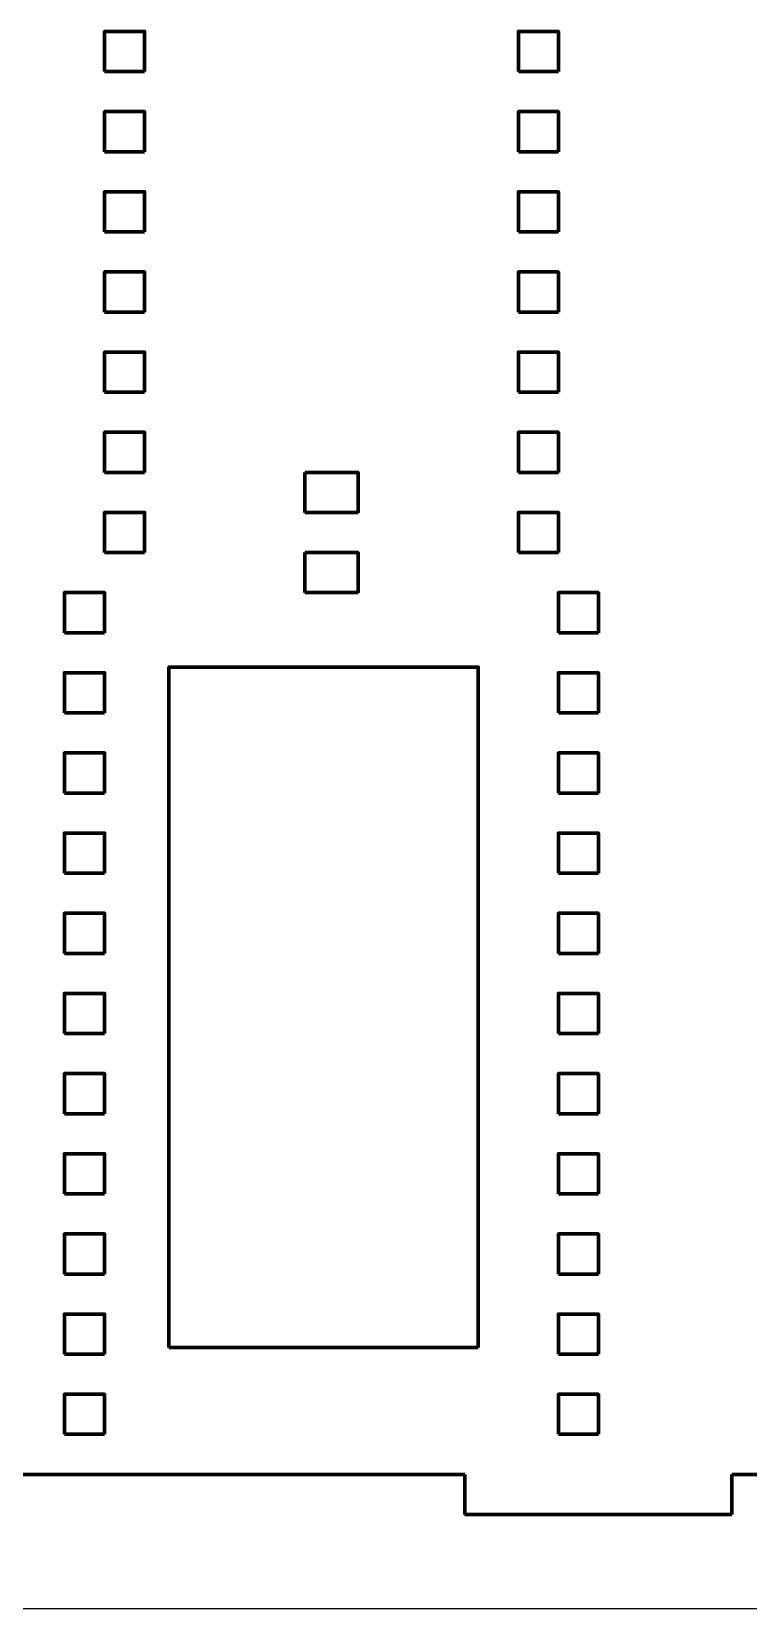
# Model space of a CAD drawing. Header units: centimetres. Extents: x 1569 to 2514, y -799 to -397.
# Drawn here: x 1671 to 1721.1, y -598.9 to -488.8 of the extents above; entities that cross this region are included whole.
import ezdxf

# ---------------------------------------------------------------- set-up
doc = ezdxf.new("R2010")
doc.units = ezdxf.units.CM
doc.header["$MEASUREMENT"] = 0
doc.layers.add('layer 1', color=7, linetype='Continuous')

msp = doc.modelspace()

# ---------------------------------------------------------------- linework, layer by layer
msp.add_line((1568.57, -598.93), (2018.57, -598.93))
at = {"layer": 'layer 1', "lineweight": 80}
for points, knots in [([(1676.1, -491.57), (1676.1, -491.57), (1676.1, -491.57), (1676.1, -488.77), (1676.1, -488.77)], [0.2, 0.2, 0.2, 0.2, 0.2, 0.4, 0.4, 0.4, 0.4]), ([(1676.1, -488.77), (1676.1, -488.77), (1676.1, -488.77), (1678.9, -488.77), (1678.9, -488.77)], [0.4, 0.4, 0.4, 0.4, 0.4, 0.6, 0.6, 0.6, 0.6]), ([(1678.9, -488.77), (1678.9, -488.77), (1678.9, -488.77), (1678.9, -491.57), (1678.9, -491.57)], [0.6, 0.6, 0.6, 0.6, 0.6, 1, 1, 1, 1]), ([(1705.03, -491.57), (1705.03, -491.57), (1705.03, -491.57), (1705.03, -488.77), (1705.03, -488.77)], [0.2, 0.2, 0.2, 0.2, 0.2, 0.4, 0.4, 0.4, 0.4]), ([(1705.03, -488.77), (1705.03, -488.77), (1705.03, -488.77), (1707.83, -488.77), (1707.83, -488.77)], [0.4, 0.4, 0.4, 0.4, 0.4, 0.6, 0.6, 0.6, 0.6]), ([(1707.83, -488.77), (1707.83, -488.77), (1707.83, -488.77), (1707.83, -491.57), (1707.83, -491.57)], [0.6, 0.6, 0.6, 0.6, 0.6, 1, 1, 1, 1]), ([(1676.1, -497.17), (1676.1, -497.17), (1676.1, -497.17), (1676.1, -494.37), (1676.1, -494.37)], [0.2, 0.2, 0.2, 0.2, 0.2, 0.4, 0.4, 0.4, 0.4]), ([(1676.1, -494.37), (1676.1, -494.37), (1676.1, -494.37), (1678.9, -494.37), (1678.9, -494.37)], [0.4, 0.4, 0.4, 0.4, 0.4, 0.6, 0.6, 0.6, 0.6]), ([(1678.9, -494.37), (1678.9, -494.37), (1678.9, -494.37), (1678.9, -497.17), (1678.9, -497.17)], [0.6, 0.6, 0.6, 0.6, 0.6, 1, 1, 1, 1]), ([(1705.03, -497.17), (1705.03, -497.17), (1705.03, -497.17), (1705.03, -494.37), (1705.03, -494.37)], [0.2, 0.2, 0.2, 0.2, 0.2, 0.4, 0.4, 0.4, 0.4]), ([(1705.03, -494.37), (1705.03, -494.37), (1705.03, -494.37), (1707.83, -494.37), (1707.83, -494.37)], [0.4, 0.4, 0.4, 0.4, 0.4, 0.6, 0.6, 0.6, 0.6]), ([(1707.83, -494.37), (1707.83, -494.37), (1707.83, -494.37), (1707.83, -497.17), (1707.83, -497.17)], [0.6, 0.6, 0.6, 0.6, 0.6, 1, 1, 1, 1]), ([(1676.1, -502.77), (1676.1, -502.77), (1676.1, -502.77), (1676.1, -499.97), (1676.1, -499.97)], [0.2, 0.2, 0.2, 0.2, 0.2, 0.4, 0.4, 0.4, 0.4]), ([(1676.1, -499.97), (1676.1, -499.97), (1676.1, -499.97), (1678.9, -499.97), (1678.9, -499.97)], [0.4, 0.4, 0.4, 0.4, 0.4, 0.6, 0.6, 0.6, 0.6]), ([(1678.9, -499.97), (1678.9, -499.97), (1678.9, -499.97), (1678.9, -502.77), (1678.9, -502.77)], [0.6, 0.6, 0.6, 0.6, 0.6, 1, 1, 1, 1]), ([(1705.03, -502.77), (1705.03, -502.77), (1705.03, -502.77), (1705.03, -499.97), (1705.03, -499.97)], [0.2, 0.2, 0.2, 0.2, 0.2, 0.4, 0.4, 0.4, 0.4]), ([(1705.03, -499.97), (1705.03, -499.97), (1705.03, -499.97), (1707.83, -499.97), (1707.83, -499.97)], [0.4, 0.4, 0.4, 0.4, 0.4, 0.6, 0.6, 0.6, 0.6]), ([(1707.83, -499.97), (1707.83, -499.97), (1707.83, -499.97), (1707.83, -502.77), (1707.83, -502.77)], [0.6, 0.6, 0.6, 0.6, 0.6, 1, 1, 1, 1]), ([(1676.1, -508.37), (1676.1, -508.37), (1676.1, -508.37), (1676.1, -505.57), (1676.1, -505.57)], [0.2, 0.2, 0.2, 0.2, 0.2, 0.4, 0.4, 0.4, 0.4]), ([(1676.1, -505.57), (1676.1, -505.57), (1676.1, -505.57), (1678.9, -505.57), (1678.9, -505.57)], [0.4, 0.4, 0.4, 0.4, 0.4, 0.6, 0.6, 0.6, 0.6]), ([(1678.9, -505.57), (1678.9, -505.57), (1678.9, -505.57), (1678.9, -508.37), (1678.9, -508.37)], [0.6, 0.6, 0.6, 0.6, 0.6, 1, 1, 1, 1]), ([(1705.03, -508.37), (1705.03, -508.37), (1705.03, -508.37), (1705.03, -505.57), (1705.03, -505.57)], [0.2, 0.2, 0.2, 0.2, 0.2, 0.4, 0.4, 0.4, 0.4]), ([(1705.03, -505.57), (1705.03, -505.57), (1705.03, -505.57), (1707.83, -505.57), (1707.83, -505.57)], [0.4, 0.4, 0.4, 0.4, 0.4, 0.6, 0.6, 0.6, 0.6]), ([(1707.83, -505.57), (1707.83, -505.57), (1707.83, -505.57), (1707.83, -508.37), (1707.83, -508.37)], [0.6, 0.6, 0.6, 0.6, 0.6, 1, 1, 1, 1]), ([(1676.1, -513.97), (1676.1, -513.97), (1676.1, -513.97), (1676.1, -511.17), (1676.1, -511.17)], [0.2, 0.2, 0.2, 0.2, 0.2, 0.4, 0.4, 0.4, 0.4]), ([(1676.1, -511.17), (1676.1, -511.17), (1676.1, -511.17), (1678.9, -511.17), (1678.9, -511.17)], [0.4, 0.4, 0.4, 0.4, 0.4, 0.6, 0.6, 0.6, 0.6]), ([(1678.9, -511.17), (1678.9, -511.17), (1678.9, -511.17), (1678.9, -513.97), (1678.9, -513.97)], [0.6, 0.6, 0.6, 0.6, 0.6, 1, 1, 1, 1]), ([(1705.03, -513.97), (1705.03, -513.97), (1705.03, -513.97), (1705.03, -511.17), (1705.03, -511.17)], [0.2, 0.2, 0.2, 0.2, 0.2, 0.4, 0.4, 0.4, 0.4]), ([(1705.03, -511.17), (1705.03, -511.17), (1705.03, -511.17), (1707.83, -511.17), (1707.83, -511.17)], [0.4, 0.4, 0.4, 0.4, 0.4, 0.6, 0.6, 0.6, 0.6]), ([(1707.83, -511.17), (1707.83, -511.17), (1707.83, -511.17), (1707.83, -513.97), (1707.83, -513.97)], [0.6, 0.6, 0.6, 0.6, 0.6, 1, 1, 1, 1]), ([(1676.1, -519.57), (1676.1, -519.57), (1676.1, -519.57), (1676.1, -516.77), (1676.1, -516.77)], [0.2, 0.2, 0.2, 0.2, 0.2, 0.4, 0.4, 0.4, 0.4]), ([(1676.1, -516.77), (1676.1, -516.77), (1676.1, -516.77), (1678.9, -516.77), (1678.9, -516.77)], [0.4, 0.4, 0.4, 0.4, 0.4, 0.6, 0.6, 0.6, 0.6]), ([(1678.9, -516.77), (1678.9, -516.77), (1678.9, -516.77), (1678.9, -519.57), (1678.9, -519.57)], [0.6, 0.6, 0.6, 0.6, 0.6, 1, 1, 1, 1]), ([(1705.03, -519.57), (1705.03, -519.57), (1705.03, -519.57), (1705.03, -516.77), (1705.03, -516.77)], [0.2, 0.2, 0.2, 0.2, 0.2, 0.4, 0.4, 0.4, 0.4]), ([(1705.03, -516.77), (1705.03, -516.77), (1705.03, -516.77), (1707.83, -516.77), (1707.83, -516.77)], [0.4, 0.4, 0.4, 0.4, 0.4, 0.6, 0.6, 0.6, 0.6]), ([(1707.83, -516.77), (1707.83, -516.77), (1707.83, -516.77), (1707.83, -519.57), (1707.83, -519.57)], [0.6, 0.6, 0.6, 0.6, 0.6, 1, 1, 1, 1]), ([(1690.1, -522.37), (1690.1, -522.37), (1690.1, -522.37), (1690.1, -519.57), (1690.1, -519.57)], [0.6, 0.6, 0.6, 0.6, 0.6, 1, 1, 1, 1]), ([(1693.83, -519.57), (1693.83, -519.57), (1693.83, -519.57), (1693.83, -522.37), (1693.83, -522.37)], [0.2, 0.2, 0.2, 0.2, 0.2, 0.4, 0.4, 0.4, 0.4]), ([(1676.1, -525.17), (1676.1, -525.17), (1676.1, -525.17), (1676.1, -522.37), (1676.1, -522.37)], [0.2, 0.2, 0.2, 0.2, 0.2, 0.4, 0.4, 0.4, 0.4]), ([(1676.1, -522.37), (1676.1, -522.37), (1676.1, -522.37), (1678.9, -522.37), (1678.9, -522.37)], [0.4, 0.4, 0.4, 0.4, 0.4, 0.6, 0.6, 0.6, 0.6]), ([(1678.9, -522.37), (1678.9, -522.37), (1678.9, -522.37), (1678.9, -525.17), (1678.9, -525.17)], [0.6, 0.6, 0.6, 0.6, 0.6, 1, 1, 1, 1]), ([(1693.83, -522.37), (1693.83, -522.37), (1693.83, -522.37), (1690.1, -522.37), (1690.1, -522.37)], [0.4, 0.4, 0.4, 0.4, 0.4, 0.6, 0.6, 0.6, 0.6]), ([(1705.03, -525.17), (1705.03, -525.17), (1705.03, -525.17), (1705.03, -522.37), (1705.03, -522.37)], [0.2, 0.2, 0.2, 0.2, 0.2, 0.4, 0.4, 0.4, 0.4]), ([(1705.03, -522.37), (1705.03, -522.37), (1705.03, -522.37), (1707.83, -522.37), (1707.83, -522.37)], [0.4, 0.4, 0.4, 0.4, 0.4, 0.6, 0.6, 0.6, 0.6]), ([(1707.83, -522.37), (1707.83, -522.37), (1707.83, -522.37), (1707.83, -525.17), (1707.83, -525.17)], [0.6, 0.6, 0.6, 0.6, 0.6, 1, 1, 1, 1]), ([(1690.1, -527.97), (1690.1, -527.97), (1690.1, -527.97), (1690.1, -525.17), (1690.1, -525.17)], [0.6, 0.6, 0.6, 0.6, 0.6, 1, 1, 1, 1]), ([(1693.83, -525.17), (1693.83, -525.17), (1693.83, -525.17), (1693.83, -527.97), (1693.83, -527.97)], [0.2, 0.2, 0.2, 0.2, 0.2, 0.4, 0.4, 0.4, 0.4]), ([(1673.3, -530.77), (1673.3, -530.77), (1673.3, -530.77), (1673.3, -527.97), (1673.3, -527.97)], [0.2, 0.2, 0.2, 0.2, 0.2, 0.4, 0.4, 0.4, 0.4]), ([(1673.3, -527.97), (1673.3, -527.97), (1673.3, -527.97), (1676.1, -527.97), (1676.1, -527.97)], [0.4, 0.4, 0.4, 0.4, 0.4, 0.6, 0.6, 0.6, 0.6]), ([(1676.1, -527.97), (1676.1, -527.97), (1676.1, -527.97), (1676.1, -530.77), (1676.1, -530.77)], [0.6, 0.6, 0.6, 0.6, 0.6, 1, 1, 1, 1]), ([(1693.83, -527.97), (1693.83, -527.97), (1693.83, -527.97), (1690.1, -527.97), (1690.1, -527.97)], [0.4, 0.4, 0.4, 0.4, 0.4, 0.6, 0.6, 0.6, 0.6]), ([(1707.83, -530.77), (1707.83, -530.77), (1707.83, -530.77), (1707.83, -527.97), (1707.83, -527.97)], [0.2, 0.2, 0.2, 0.2, 0.2, 0.4, 0.4, 0.4, 0.4]), ([(1707.83, -527.97), (1707.83, -527.97), (1707.83, -527.97), (1710.63, -527.97), (1710.63, -527.97)], [0.4, 0.4, 0.4, 0.4, 0.4, 0.6, 0.6, 0.6, 0.6]), ([(1710.63, -527.97), (1710.63, -527.97), (1710.63, -527.97), (1710.63, -530.77), (1710.63, -530.77)], [0.6, 0.6, 0.6, 0.6, 0.6, 1, 1, 1, 1]), ([(1680.6, -580.7), (1680.6, -580.7), (1680.6, -580.7), (1680.6, -533.17), (1680.6, -533.17)], [0.2, 0.2, 0.2, 0.2, 0.2, 0.4, 0.4, 0.4, 0.4]), ([(1680.6, -533.17), (1680.6, -533.17), (1680.6, -533.17), (1702.23, -533.17), (1702.23, -533.17)], [0.4, 0.4, 0.4, 0.4, 0.4, 0.6, 0.6, 0.6, 0.6]), ([(1702.23, -533.17), (1702.23, -533.17), (1702.23, -533.17), (1702.23, -580.7), (1702.23, -580.7)], [0.6, 0.6, 0.6, 0.6, 0.6, 1, 1, 1, 1]), ([(1673.3, -536.37), (1673.3, -536.37), (1673.3, -536.37), (1673.3, -533.57), (1673.3, -533.57)], [0.2, 0.2, 0.2, 0.2, 0.2, 0.4, 0.4, 0.4, 0.4]), ([(1673.3, -533.57), (1673.3, -533.57), (1673.3, -533.57), (1676.1, -533.57), (1676.1, -533.57)], [0.4, 0.4, 0.4, 0.4, 0.4, 0.6, 0.6, 0.6, 0.6]), ([(1676.1, -533.57), (1676.1, -533.57), (1676.1, -533.57), (1676.1, -536.37), (1676.1, -536.37)], [0.6, 0.6, 0.6, 0.6, 0.6, 1, 1, 1, 1]), ([(1707.83, -536.37), (1707.83, -536.37), (1707.83, -536.37), (1707.83, -533.57), (1707.83, -533.57)], [0.2, 0.2, 0.2, 0.2, 0.2, 0.4, 0.4, 0.4, 0.4]), ([(1707.83, -533.57), (1707.83, -533.57), (1707.83, -533.57), (1710.63, -533.57), (1710.63, -533.57)], [0.4, 0.4, 0.4, 0.4, 0.4, 0.6, 0.6, 0.6, 0.6]), ([(1710.63, -533.57), (1710.63, -533.57), (1710.63, -533.57), (1710.63, -536.37), (1710.63, -536.37)], [0.6, 0.6, 0.6, 0.6, 0.6, 1, 1, 1, 1]), ([(1673.3, -541.97), (1673.3, -541.97), (1673.3, -541.97), (1673.3, -539.17), (1673.3, -539.17)], [0.2, 0.2, 0.2, 0.2, 0.2, 0.4, 0.4, 0.4, 0.4]), ([(1673.3, -539.17), (1673.3, -539.17), (1673.3, -539.17), (1676.1, -539.17), (1676.1, -539.17)], [0.4, 0.4, 0.4, 0.4, 0.4, 0.6, 0.6, 0.6, 0.6]), ([(1676.1, -539.17), (1676.1, -539.17), (1676.1, -539.17), (1676.1, -541.97), (1676.1, -541.97)], [0.6, 0.6, 0.6, 0.6, 0.6, 1, 1, 1, 1]), ([(1707.83, -541.97), (1707.83, -541.97), (1707.83, -541.97), (1707.83, -539.17), (1707.83, -539.17)], [0.2, 0.2, 0.2, 0.2, 0.2, 0.4, 0.4, 0.4, 0.4]), ([(1707.83, -539.17), (1707.83, -539.17), (1707.83, -539.17), (1710.63, -539.17), (1710.63, -539.17)], [0.4, 0.4, 0.4, 0.4, 0.4, 0.6, 0.6, 0.6, 0.6]), ([(1710.63, -539.17), (1710.63, -539.17), (1710.63, -539.17), (1710.63, -541.97), (1710.63, -541.97)], [0.6, 0.6, 0.6, 0.6, 0.6, 1, 1, 1, 1]), ([(1673.3, -547.57), (1673.3, -547.57), (1673.3, -547.57), (1673.3, -544.77), (1673.3, -544.77)], [0.2, 0.2, 0.2, 0.2, 0.2, 0.4, 0.4, 0.4, 0.4]), ([(1673.3, -544.77), (1673.3, -544.77), (1673.3, -544.77), (1676.1, -544.77), (1676.1, -544.77)], [0.4, 0.4, 0.4, 0.4, 0.4, 0.6, 0.6, 0.6, 0.6]), ([(1676.1, -544.77), (1676.1, -544.77), (1676.1, -544.77), (1676.1, -547.57), (1676.1, -547.57)], [0.6, 0.6, 0.6, 0.6, 0.6, 1, 1, 1, 1]), ([(1707.83, -547.57), (1707.83, -547.57), (1707.83, -547.57), (1707.83, -544.77), (1707.83, -544.77)], [0.2, 0.2, 0.2, 0.2, 0.2, 0.4, 0.4, 0.4, 0.4]), ([(1707.83, -544.77), (1707.83, -544.77), (1707.83, -544.77), (1710.63, -544.77), (1710.63, -544.77)], [0.4, 0.4, 0.4, 0.4, 0.4, 0.6, 0.6, 0.6, 0.6]), ([(1710.63, -544.77), (1710.63, -544.77), (1710.63, -544.77), (1710.63, -547.57), (1710.63, -547.57)], [0.6, 0.6, 0.6, 0.6, 0.6, 1, 1, 1, 1]), ([(1673.3, -553.17), (1673.3, -553.17), (1673.3, -553.17), (1673.3, -550.37), (1673.3, -550.37)], [0.2, 0.2, 0.2, 0.2, 0.2, 0.4, 0.4, 0.4, 0.4]), ([(1673.3, -550.37), (1673.3, -550.37), (1673.3, -550.37), (1676.1, -550.37), (1676.1, -550.37)], [0.4, 0.4, 0.4, 0.4, 0.4, 0.6, 0.6, 0.6, 0.6]), ([(1676.1, -550.37), (1676.1, -550.37), (1676.1, -550.37), (1676.1, -553.17), (1676.1, -553.17)], [0.6, 0.6, 0.6, 0.6, 0.6, 1, 1, 1, 1]), ([(1707.83, -553.17), (1707.83, -553.17), (1707.83, -553.17), (1707.83, -550.37), (1707.83, -550.37)], [0.2, 0.2, 0.2, 0.2, 0.2, 0.4, 0.4, 0.4, 0.4]), ([(1707.83, -550.37), (1707.83, -550.37), (1707.83, -550.37), (1710.63, -550.37), (1710.63, -550.37)], [0.4, 0.4, 0.4, 0.4, 0.4, 0.6, 0.6, 0.6, 0.6]), ([(1710.63, -550.37), (1710.63, -550.37), (1710.63, -550.37), (1710.63, -553.17), (1710.63, -553.17)], [0.6, 0.6, 0.6, 0.6, 0.6, 1, 1, 1, 1]), ([(1673.3, -558.77), (1673.3, -558.77), (1673.3, -558.77), (1673.3, -555.97), (1673.3, -555.97)], [0.2, 0.2, 0.2, 0.2, 0.2, 0.4, 0.4, 0.4, 0.4]), ([(1673.3, -555.97), (1673.3, -555.97), (1673.3, -555.97), (1676.1, -555.97), (1676.1, -555.97)], [0.4, 0.4, 0.4, 0.4, 0.4, 0.6, 0.6, 0.6, 0.6]), ([(1676.1, -555.97), (1676.1, -555.97), (1676.1, -555.97), (1676.1, -558.77), (1676.1, -558.77)], [0.6, 0.6, 0.6, 0.6, 0.6, 1, 1, 1, 1]), ([(1707.83, -558.77), (1707.83, -558.77), (1707.83, -558.77), (1707.83, -555.97), (1707.83, -555.97)], [0.2, 0.2, 0.2, 0.2, 0.2, 0.4, 0.4, 0.4, 0.4]), ([(1707.83, -555.97), (1707.83, -555.97), (1707.83, -555.97), (1710.63, -555.97), (1710.63, -555.97)], [0.4, 0.4, 0.4, 0.4, 0.4, 0.6, 0.6, 0.6, 0.6]), ([(1710.63, -555.97), (1710.63, -555.97), (1710.63, -555.97), (1710.63, -558.77), (1710.63, -558.77)], [0.6, 0.6, 0.6, 0.6, 0.6, 1, 1, 1, 1]), ([(1673.3, -564.37), (1673.3, -564.37), (1673.3, -564.37), (1673.3, -561.57), (1673.3, -561.57)], [0.2, 0.2, 0.2, 0.2, 0.2, 0.4, 0.4, 0.4, 0.4]), ([(1673.3, -561.57), (1673.3, -561.57), (1673.3, -561.57), (1676.1, -561.57), (1676.1, -561.57)], [0.4, 0.4, 0.4, 0.4, 0.4, 0.6, 0.6, 0.6, 0.6]), ([(1676.1, -561.57), (1676.1, -561.57), (1676.1, -561.57), (1676.1, -564.37), (1676.1, -564.37)], [0.6, 0.6, 0.6, 0.6, 0.6, 1, 1, 1, 1]), ([(1707.83, -564.37), (1707.83, -564.37), (1707.83, -564.37), (1707.83, -561.57), (1707.83, -561.57)], [0.2, 0.2, 0.2, 0.2, 0.2, 0.4, 0.4, 0.4, 0.4]), ([(1707.83, -561.57), (1707.83, -561.57), (1707.83, -561.57), (1710.63, -561.57), (1710.63, -561.57)], [0.4, 0.4, 0.4, 0.4, 0.4, 0.6, 0.6, 0.6, 0.6]), ([(1710.63, -561.57), (1710.63, -561.57), (1710.63, -561.57), (1710.63, -564.37), (1710.63, -564.37)], [0.6, 0.6, 0.6, 0.6, 0.6, 1, 1, 1, 1]), ([(1673.3, -569.97), (1673.3, -569.97), (1673.3, -569.97), (1673.3, -567.17), (1673.3, -567.17)], [0.2, 0.2, 0.2, 0.2, 0.2, 0.4, 0.4, 0.4, 0.4]), ([(1673.3, -567.17), (1673.3, -567.17), (1673.3, -567.17), (1676.1, -567.17), (1676.1, -567.17)], [0.4, 0.4, 0.4, 0.4, 0.4, 0.6, 0.6, 0.6, 0.6]), ([(1676.1, -567.17), (1676.1, -567.17), (1676.1, -567.17), (1676.1, -569.97), (1676.1, -569.97)], [0.6, 0.6, 0.6, 0.6, 0.6, 1, 1, 1, 1]), ([(1707.83, -569.97), (1707.83, -569.97), (1707.83, -569.97), (1707.83, -567.17), (1707.83, -567.17)], [0.2, 0.2, 0.2, 0.2, 0.2, 0.4, 0.4, 0.4, 0.4]), ([(1707.83, -567.17), (1707.83, -567.17), (1707.83, -567.17), (1710.63, -567.17), (1710.63, -567.17)], [0.4, 0.4, 0.4, 0.4, 0.4, 0.6, 0.6, 0.6, 0.6]), ([(1710.63, -567.17), (1710.63, -567.17), (1710.63, -567.17), (1710.63, -569.97), (1710.63, -569.97)], [0.6, 0.6, 0.6, 0.6, 0.6, 1, 1, 1, 1]), ([(1673.3, -575.57), (1673.3, -575.57), (1673.3, -575.57), (1673.3, -572.77), (1673.3, -572.77)], [0.2, 0.2, 0.2, 0.2, 0.2, 0.4, 0.4, 0.4, 0.4]), ([(1673.3, -572.77), (1673.3, -572.77), (1673.3, -572.77), (1676.1, -572.77), (1676.1, -572.77)], [0.4, 0.4, 0.4, 0.4, 0.4, 0.6, 0.6, 0.6, 0.6]), ([(1676.1, -572.77), (1676.1, -572.77), (1676.1, -572.77), (1676.1, -575.57), (1676.1, -575.57)], [0.6, 0.6, 0.6, 0.6, 0.6, 1, 1, 1, 1]), ([(1707.83, -575.57), (1707.83, -575.57), (1707.83, -575.57), (1707.83, -572.77), (1707.83, -572.77)], [0.2, 0.2, 0.2, 0.2, 0.2, 0.4, 0.4, 0.4, 0.4]), ([(1707.83, -572.77), (1707.83, -572.77), (1707.83, -572.77), (1710.63, -572.77), (1710.63, -572.77)], [0.4, 0.4, 0.4, 0.4, 0.4, 0.6, 0.6, 0.6, 0.6]), ([(1710.63, -572.77), (1710.63, -572.77), (1710.63, -572.77), (1710.63, -575.57), (1710.63, -575.57)], [0.6, 0.6, 0.6, 0.6, 0.6, 1, 1, 1, 1]), ([(1673.3, -581.17), (1673.3, -581.17), (1673.3, -581.17), (1673.3, -578.37), (1673.3, -578.37)], [0.2, 0.2, 0.2, 0.2, 0.2, 0.4, 0.4, 0.4, 0.4]), ([(1673.3, -578.37), (1673.3, -578.37), (1673.3, -578.37), (1676.1, -578.37), (1676.1, -578.37)], [0.4, 0.4, 0.4, 0.4, 0.4, 0.6, 0.6, 0.6, 0.6]), ([(1676.1, -578.37), (1676.1, -578.37), (1676.1, -578.37), (1676.1, -581.17), (1676.1, -581.17)], [0.6, 0.6, 0.6, 0.6, 0.6, 1, 1, 1, 1]), ([(1707.83, -581.17), (1707.83, -581.17), (1707.83, -581.17), (1707.83, -578.37), (1707.83, -578.37)], [0.2, 0.2, 0.2, 0.2, 0.2, 0.4, 0.4, 0.4, 0.4]), ([(1707.83, -578.37), (1707.83, -578.37), (1707.83, -578.37), (1710.63, -578.37), (1710.63, -578.37)], [0.4, 0.4, 0.4, 0.4, 0.4, 0.6, 0.6, 0.6, 0.6]), ([(1710.63, -578.37), (1710.63, -578.37), (1710.63, -578.37), (1710.63, -581.17), (1710.63, -581.17)], [0.6, 0.6, 0.6, 0.6, 0.6, 1, 1, 1, 1]), ([(1673.3, -586.77), (1673.3, -586.77), (1673.3, -586.77), (1673.3, -583.97), (1673.3, -583.97)], [0.2, 0.2, 0.2, 0.2, 0.2, 0.4, 0.4, 0.4, 0.4]), ([(1673.3, -583.97), (1673.3, -583.97), (1673.3, -583.97), (1676.1, -583.97), (1676.1, -583.97)], [0.4, 0.4, 0.4, 0.4, 0.4, 0.6, 0.6, 0.6, 0.6]), ([(1676.1, -583.97), (1676.1, -583.97), (1676.1, -583.97), (1676.1, -586.77), (1676.1, -586.77)], [0.6, 0.6, 0.6, 0.6, 0.6, 1, 1, 1, 1]), ([(1707.83, -586.77), (1707.83, -586.77), (1707.83, -586.77), (1707.83, -583.97), (1707.83, -583.97)], [0.2, 0.2, 0.2, 0.2, 0.2, 0.4, 0.4, 0.4, 0.4]), ([(1707.83, -583.97), (1707.83, -583.97), (1707.83, -583.97), (1710.63, -583.97), (1710.63, -583.97)], [0.4, 0.4, 0.4, 0.4, 0.4, 0.6, 0.6, 0.6, 0.6]), ([(1710.63, -583.97), (1710.63, -583.97), (1710.63, -583.97), (1710.63, -586.77), (1710.63, -586.77)], [0.6, 0.6, 0.6, 0.6, 0.6, 1, 1, 1, 1]), ([(1638.77, -589.57), (1638.77, -589.57), (1638.77, -589.57), (1701.3, -589.57), (1701.3, -589.57)], [0.609090909, 0.609090909, 0.609090909, 0.609090909, 0.609090919, 0.613636364, 0.613636364, 0.613636364, 0.613636364]), ([(1701.3, -589.57), (1701.3, -589.57), (1701.3, -589.57), (1701.3, -592.37), (1701.3, -592.37)], [0.613636364, 0.613636364, 0.613636364, 0.613636364, 0.613636374, 0.618181818, 0.618181818, 0.618181818, 0.618181818]), ([(1719.96, -592.37), (1719.96, -592.37), (1719.96, -592.37), (1719.96, -589.57), (1719.96, -589.57)], [0.622727273, 0.622727273, 0.622727273, 0.622727273, 0.622727283, 0.627272727, 0.627272727, 0.627272727, 0.627272727]), ([(1719.96, -589.57), (1719.96, -589.57), (1719.96, -589.57), (1782.49, -589.57), (1782.49, -589.57)], [0.627272727, 0.627272727, 0.627272727, 0.627272727, 0.627272737, 0.631818182, 0.631818182, 0.631818182, 0.631818182]), ([(1701.3, -592.37), (1701.3, -592.37), (1701.3, -592.37), (1719.96, -592.37), (1719.96, -592.37)], [0.618181818, 0.618181818, 0.618181818, 0.618181818, 0.618181828, 0.622727273, 0.622727273, 0.622727273, 0.622727273])]:
    msp.add_open_spline(points, degree=3, knots=knots, dxfattribs=at)
for points in [[(1678.9, -491.57), (1678.9, -491.57), (1676.1, -491.57), (1676.1, -491.57)], [(1707.83, -491.57), (1707.83, -491.57), (1705.03, -491.57), (1705.03, -491.57)], [(1678.9, -497.17), (1678.9, -497.17), (1676.1, -497.17), (1676.1, -497.17)], [(1707.83, -497.17), (1707.83, -497.17), (1705.03, -497.17), (1705.03, -497.17)], [(1678.9, -502.77), (1678.9, -502.77), (1676.1, -502.77), (1676.1, -502.77)], [(1707.83, -502.77), (1707.83, -502.77), (1705.03, -502.77), (1705.03, -502.77)], [(1678.9, -508.37), (1678.9, -508.37), (1676.1, -508.37), (1676.1, -508.37)], [(1707.83, -508.37), (1707.83, -508.37), (1705.03, -508.37), (1705.03, -508.37)], [(1678.9, -513.97), (1678.9, -513.97), (1676.1, -513.97), (1676.1, -513.97)], [(1707.83, -513.97), (1707.83, -513.97), (1705.03, -513.97), (1705.03, -513.97)], [(1678.9, -519.57), (1678.9, -519.57), (1676.1, -519.57), (1676.1, -519.57)], [(1690.1, -519.57), (1690.1, -519.57), (1693.83, -519.57), (1693.83, -519.57)], [(1707.83, -519.57), (1707.83, -519.57), (1705.03, -519.57), (1705.03, -519.57)], [(1678.9, -525.17), (1678.9, -525.17), (1676.1, -525.17), (1676.1, -525.17)], [(1690.1, -525.17), (1690.1, -525.17), (1693.83, -525.17), (1693.83, -525.17)], [(1707.83, -525.17), (1707.83, -525.17), (1705.03, -525.17), (1705.03, -525.17)], [(1676.1, -530.77), (1676.1, -530.77), (1673.3, -530.77), (1673.3, -530.77)], [(1710.63, -530.77), (1710.63, -530.77), (1707.83, -530.77), (1707.83, -530.77)], [(1676.1, -536.37), (1676.1, -536.37), (1673.3, -536.37), (1673.3, -536.37)], [(1710.63, -536.37), (1710.63, -536.37), (1707.83, -536.37), (1707.83, -536.37)], [(1676.1, -541.97), (1676.1, -541.97), (1673.3, -541.97), (1673.3, -541.97)], [(1710.63, -541.97), (1710.63, -541.97), (1707.83, -541.97), (1707.83, -541.97)], [(1676.1, -547.57), (1676.1, -547.57), (1673.3, -547.57), (1673.3, -547.57)], [(1710.63, -547.57), (1710.63, -547.57), (1707.83, -547.57), (1707.83, -547.57)], [(1676.1, -553.17), (1676.1, -553.17), (1673.3, -553.17), (1673.3, -553.17)], [(1710.63, -553.17), (1710.63, -553.17), (1707.83, -553.17), (1707.83, -553.17)], [(1676.1, -558.77), (1676.1, -558.77), (1673.3, -558.77), (1673.3, -558.77)], [(1710.63, -558.77), (1710.63, -558.77), (1707.83, -558.77), (1707.83, -558.77)], [(1676.1, -564.37), (1676.1, -564.37), (1673.3, -564.37), (1673.3, -564.37)], [(1710.63, -564.37), (1710.63, -564.37), (1707.83, -564.37), (1707.83, -564.37)], [(1676.1, -569.97), (1676.1, -569.97), (1673.3, -569.97), (1673.3, -569.97)], [(1710.63, -569.97), (1710.63, -569.97), (1707.83, -569.97), (1707.83, -569.97)], [(1676.1, -575.57), (1676.1, -575.57), (1673.3, -575.57), (1673.3, -575.57)], [(1710.63, -575.57), (1710.63, -575.57), (1707.83, -575.57), (1707.83, -575.57)], [(1676.1, -581.17), (1676.1, -581.17), (1673.3, -581.17), (1673.3, -581.17)], [(1702.23, -580.7), (1702.23, -580.7), (1680.6, -580.7), (1680.6, -580.7)], [(1710.63, -581.17), (1710.63, -581.17), (1707.83, -581.17), (1707.83, -581.17)], [(1676.1, -586.77), (1676.1, -586.77), (1673.3, -586.77), (1673.3, -586.77)], [(1710.63, -586.77), (1710.63, -586.77), (1707.83, -586.77), (1707.83, -586.77)]]:
    msp.add_open_spline(points, degree=3, dxfattribs=at)

doc.saveas('drawing.dxf')
